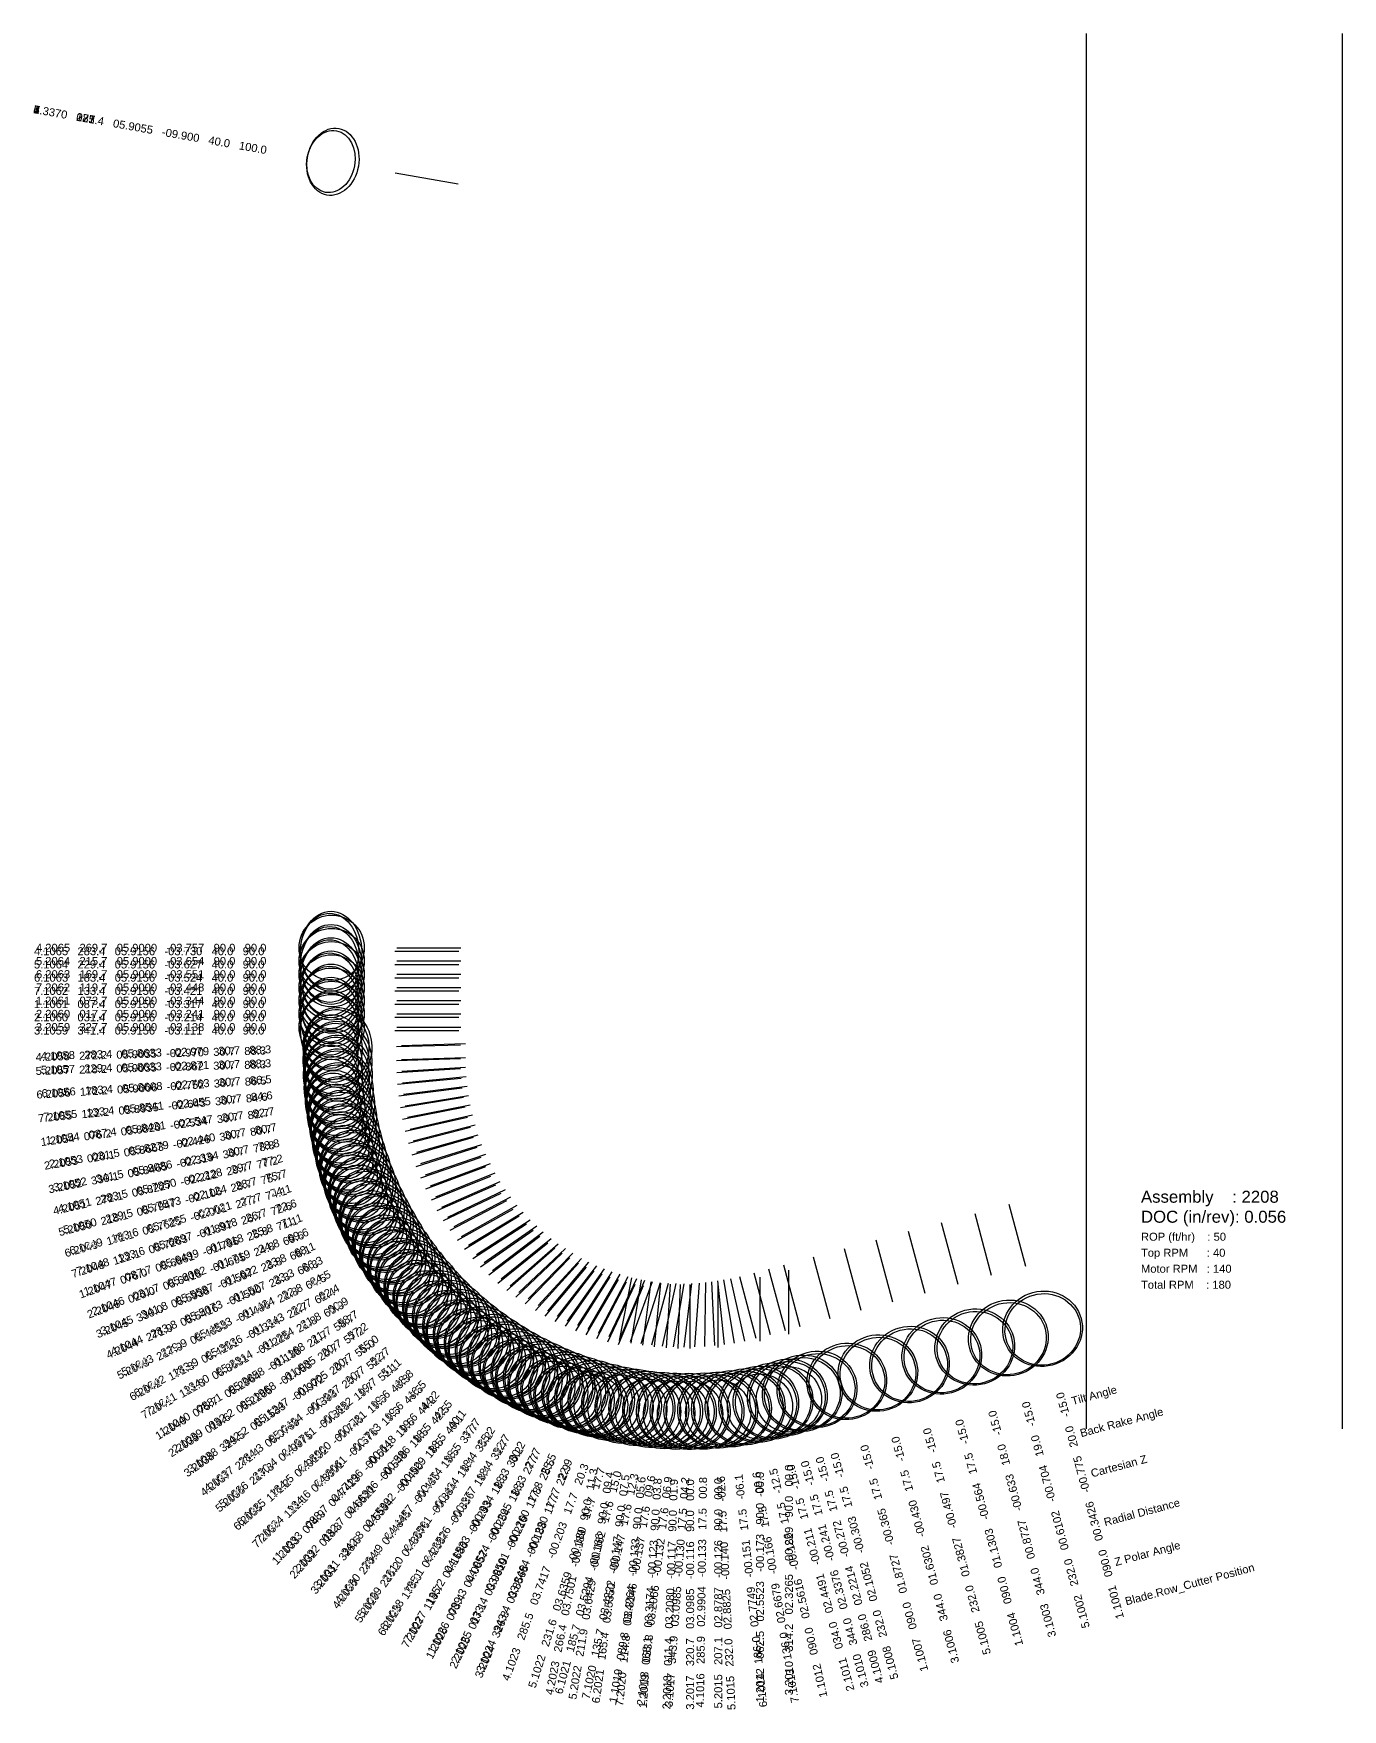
# Model space of a CAD drawing. Header units: inches. Extents: x -35.5 to 32.5, y -59 to 0.4.
# Drawn here: x -6.34 to 3.89, y -14.05 to -0.96 of the extents above; entities that cross this region are included whole.
import ezdxf
from ezdxf.enums import TextEntityAlignment as Align

# ---------------------------------------------------------------- set-up
doc = ezdxf.new("R2010")
doc.units = ezdxf.units.IN
doc.header["$MEASUREMENT"] = 0
for name, color, linetype, true_color in [('Blade_1', 30, 'Continuous', 0xff7f00), ('Blade_2', 7, 'Continuous', 0xcccc00), ('Blade_3', 7, 'Continuous', 0x00cc00), ('Blade_4', 7, 'Continuous', 0x00cccc), ('Blade_5', 7, 'Continuous', 0x0066cc), ('Blade_6', 190, 'Continuous', 0x7f00ff), ('Blade_7', 7, 'Continuous', 0xcc00cc)]:
    doc.layers.add(name, color=color, linetype=linetype, true_color=true_color)
doc.styles.get("Standard").update_dxf_attribs({"font": 'arial.ttf'})

msp = doc.modelspace()

# ---------------------------------------------------------------- linework, layer by layer
for p, q in [((1.89273, -11.86046), (1.89273, -0.96046)), ((3.89273, -11.86046), (3.89273, -0.96046))]:
    msp.add_line(p, q)
at = {"layer": 'Blade_1'}
for p, q in [((-3.51052, -2.04902), (-3.01811, -2.13584)), ((-3.51287, -8.54316), (-3.01287, -8.54316)), ((-3.49727, -8.51606), (-2.99727, -8.51606)), ((-3.48345, -9.26084), (-2.98756, -9.19691)), ((-3.44455, -9.24794), (-2.94866, -9.18401)), ((-3.31089, -9.89967), (-2.83788, -9.73763)), ((-3.27469, -9.87727), (-2.80168, -9.71523)), ((-2.96787, -10.45793), (-2.54063, -10.1982)), ((-2.93727, -10.42713), (-2.51003, -10.1674)), ((1.41813, -10.59243), (1.28873, -10.10947)), ((0.63043, -10.80343), (0.50103, -10.32047)), ((-2.49426, -10.88389), (-2.14593, -10.52519)), ((-2.47156, -10.84669), (-2.12323, -10.48799)), ((-0.11197, -11.00243), (-0.24137, -10.51947)), ((-1.93572, -11.1549), (-1.70313, -10.71229)), ((-1.92242, -11.1137), (-1.68983, -10.67109)), ((-1.39131, -11.22875), (-1.35861, -10.72982)), ((-1.3364, -11.22027), (-1.25261, -10.72734)), ((-0.77925, -11.17664), (-0.88747, -10.6885)), ((-0.65957, -11.17726), (-0.65957, -10.67726))]:
    msp.add_line(p, q, dxfattribs=at)
for centre, major_axis, ratio in [((-3.99797, -1.96266), (-0.04593, -0.26048), 0.76597353), ((-4.01277, -1.96046), (-0.04246, -0.24079), 0.76605317), ((-4.01207, -8.54316), (0, -0.3125), 0.76608), ((-4.02287, -8.54316), (0, -0.2965), 0.76593592), ((-4.00727, -8.51606), (0, -0.255), 1), ((-3.94167, -9.31216), (0.03996, -0.30993), 0.86016), ((-3.95037, -9.31316), (0.03791, -0.29407), 0.86003373), ((-3.97537, -9.32476), (0.03382, -0.26233), 0.86011342), ((-3.98927, -9.32606), (0.03126, -0.24249), 0.8601227), ((-3.74997, -10.04026), (0.10128, -0.29563), 0.9008), ((-3.75717, -10.04256), (0.09609, -0.2805), 0.90084317), ((-3.78107, -10.06206), (0.08572, -0.25022), 0.90056711), ((-3.79337, -10.06496), (0.07924, -0.2313), 0.9006135), ((-3.36747, -10.68896), (0.16233, -0.26703), 0.92896), ((-3.37307, -10.69206), (0.15402, -0.25336), 0.92883642), ((-3.39297, -10.71896), (0.1374, -0.22601), 0.9289225), ((-3.40367, -10.72286), (0.12701, -0.20892), 0.92883436), ((1.54873, -11.07976), (0.30185, 0.08088), 0.93984), ((1.55013, -11.08506), (0.2864, 0.07674), 0.93962901), ((-2.82277, -11.20876), (0.22418, -0.21771), 0.9424), ((-2.82687, -11.21256), (0.21271, -0.20656), 0.94232715), ((-2.84017, -11.24496), (0.18975, -0.18427), 0.94253308), ((-2.84957, -11.24976), (0.1754, -0.17034), 0.94233129), ((0.76113, -11.29146), (0.30185, 0.08088), 0.9536), ((0.76243, -11.29606), (0.2864, 0.07674), 0.95379427), ((-2.15717, -11.56066), (0.27663, -0.14537), 0.94944), ((-2.15967, -11.56516), (0.26247, -0.13793), 0.94940978), ((0.01873, -11.49046), (0.30185, 0.08088), 0.9536), ((0.02003, -11.49506), (0.2864, 0.07674), 0.95379427), ((-2.16467, -11.60086), (0.23414, -0.12304), 0.94933837), ((-2.17297, -11.60636), (0.21643, -0.11374), 0.94928425), ((-0.66987, -11.66986), (0.30509, 0.06764), 0.9536), ((-0.66887, -11.67456), (0.28947, 0.06417), 0.95379427), ((-1.42097, -11.71826), (0.30808, -0.05237), 0.95328), ((-1.42187, -11.72306), (0.29231, -0.04969), 0.95311973), ((-1.42467, -11.73766), (0.01668, 0.25445), 1), ((-0.65957, -11.68726), (0, 0.255), 1)]:
    msp.add_ellipse(centre, major_axis=major_axis, ratio=ratio, dxfattribs=at)
at = {"layer": 'Blade_2'}
for p, q in [((-3.51052, -2.04902), (-3.01811, -2.13584)), ((-3.49727, -8.61936), (-2.99727, -8.61936)), ((-3.51287, -8.64646), (-3.01287, -8.64646)), ((-3.47024, -9.35204), (-2.97678, -9.27144)), ((-3.43184, -9.33794), (-2.93838, -9.25734)), ((-3.27107, -9.98733), (-2.80245, -9.813)), ((-3.23547, -9.96363), (-2.76685, -9.7893)), ((-2.90512, -10.53093), (-2.48487, -10.26001)), ((-2.87542, -10.49893), (-2.45517, -10.22801)), ((-2.41481, -10.93615), (-2.07701, -10.56752)), ((-2.39331, -10.89805), (-2.05551, -10.52942)), ((-1.84997, -11.18126), (-1.63507, -10.7298)), ((-1.83817, -11.13956), (-1.62327, -10.6881)), ((-1.29854, -11.23363), (-1.28213, -10.7339)), ((-1.25234, -11.22258), (-1.19201, -10.72623)), ((-0.68837, -11.15643), (-0.81777, -10.67347))]:
    msp.add_line(p, q, dxfattribs=at)
for centre, major_axis, ratio in [((-3.99797, -1.96266), (-0.04593, -0.26048), 0.76597353), ((-4.01277, -1.96046), (-0.04246, -0.24079), 0.76605317), ((-4.00727, -8.61936), (0, -0.255), 1), ((-4.01207, -8.64646), (0, -0.3125), 0.76608), ((-4.02287, -8.64646), (0, -0.2965), 0.76593592), ((-3.92647, -9.41886), (0.05037, -0.30841), 0.86016), ((-3.93517, -9.42016), (0.0478, -0.29262), 0.86003373), ((-3.95967, -9.43266), (0.04264, -0.26104), 0.86011342), ((-3.97357, -9.43426), (0.03941, -0.2413), 0.8601227), ((-3.70657, -10.13916), (0.10896, -0.29289), 0.90816), ((-3.71347, -10.14146), (0.10338, -0.27789), 0.9079258), ((-3.73707, -10.16226), (0.09222, -0.2479), 0.90812854), ((-3.74907, -10.16516), (0.08525, -0.22916), 0.90797546), ((-3.29887, -10.77216), (0.16932, -0.26265), 0.93536), ((-3.30407, -10.77526), (0.16065, -0.24921), 0.93524452), ((-3.32337, -10.80336), (0.14331, -0.22231), 0.93534972), ((-3.33377, -10.80726), (0.13248, -0.2055), 0.93537832), ((-2.73407, -11.27036), (0.2304, -0.21113), 0.94816), ((-2.73787, -11.27406), (0.2186, -0.20032), 0.94806071), ((-2.75027, -11.30746), (0.19501, -0.1787), 0.94820416), ((-2.75937, -11.31216), (0.18026, -0.16519), 0.94805726), ((-2.05507, -11.59566), (0.28216, -0.13431), 0.95232), ((-2.05737, -11.60006), (0.26772, -0.12744), 0.95210793), ((-2.06117, -11.63626), (0.23882, -0.11368), 0.95236295), ((-2.06917, -11.64176), (0.22076, -0.10509), 0.95214724), ((-0.55757, -11.64446), (0.30185, 0.08088), 0.9536), ((-0.55637, -11.64906), (0.2864, 0.07674), 0.95379427), ((-1.31327, -11.72406), (0.31022, -0.0377), 0.95328), ((-1.31387, -11.72886), (0.29433, -0.03577), 0.953457), ((-1.31527, -11.74336), (0.25486, -0.00837), 1)]:
    msp.add_ellipse(centre, major_axis=major_axis, ratio=ratio, dxfattribs=at)
at = {"layer": 'Blade_3'}
for p, q in [((-3.51052, -2.04902), (-3.01811, -2.13584)), ((-3.51287, -8.74966), (-3.01287, -8.74966)), ((-3.49727, -8.72256), (-2.99727, -8.72256)), ((-3.4535, -9.44279), (-2.96304, -9.34558)), ((-3.4156, -9.42739), (-2.92514, -9.33018)), ((-3.22785, -10.07347), (-2.76392, -9.88702)), ((-3.19275, -10.04837), (-2.72882, -9.86192)), ((-2.843, -10.59595), (-2.43362, -10.30888)), ((-2.8144, -10.56305), (-2.40502, -10.27598)), ((0.88803, -10.73443), (0.75863, -10.25147)), ((0.13053, -10.93743), (0.00113, -10.45447)), ((-2.33827, -10.98036), (-2.0163, -10.59782)), ((-2.31807, -10.94166), (-1.9961, -10.55912)), ((-1.75535, -11.16109), (-1.56092, -10.70045)), ((-1.20577, -11.23476), (-1.20577, -10.73476)), ((-1.16859, -11.22171), (-1.13215, -10.72304)), ((-0.57687, -11.12693), (-0.70627, -10.64397)), ((-0.43377, -11.12146), (-0.43377, -10.62146)), ((-1.76575, -11.20309), (-1.57132, -10.74245))]:
    msp.add_line(p, q, dxfattribs=at)
for centre, major_axis, ratio in [((-3.99797, -1.96266), (-0.04593, -0.26048), 0.76597353), ((-4.01277, -1.96046), (-0.04246, -0.24079), 0.76605317), ((-4.00727, -8.72256), (0, -0.255), 1), ((-4.01207, -8.74966), (0, -0.3125), 0.76608), ((-4.02287, -8.74966), (0, -0.2965), 0.76593592), ((-3.90727, -9.52496), (0.06076, -0.30654), 0.86016), ((-3.91587, -9.52656), (0.05765, -0.29084), 0.86003373), ((-3.93987, -9.53996), (0.05143, -0.25945), 0.86011342), ((-3.95377, -9.54196), (0.04754, -0.23983), 0.8601227), ((-3.65947, -10.23616), (0.11653, -0.28996), 0.9152), ((-3.66597, -10.23856), (0.11057, -0.27511), 0.91500843), ((-3.68927, -10.26066), (0.09863, -0.24542), 0.91493384), ((-3.70107, -10.26366), (0.09118, -0.22686), 0.91492843), ((-3.22687, -10.85266), (0.17942, -0.25586), 0.93536), ((-3.23197, -10.85586), (0.17023, -0.24276), 0.93558179), ((-3.25027, -10.88466), (0.15186, -0.21656), 0.93534972), ((-3.26057, -10.88876), (0.14037, -0.20019), 0.93537832), ((-2.64287, -11.32796), (0.23909, -0.20123), 0.94816), ((1.01873, -11.22226), (0.30185, 0.08088), 0.95104), ((1.02003, -11.22706), (0.2864, 0.07674), 0.95109612), ((-2.64647, -11.33186), (0.22685, -0.19092), 0.94839798), ((-2.65767, -11.36576), (0.20237, -0.17032), 0.94820416), ((-2.66667, -11.37056), (0.18706, -0.15744), 0.94846626), ((0.26133, -11.42546), (0.30185, 0.08088), 0.9536), ((0.26253, -11.43006), (0.2864, 0.07674), 0.95379427), ((-1.95167, -11.62646), (0.28791, -0.12152), 0.95232), ((-1.95367, -11.63096), (0.27316, -0.1153), 0.95244519), ((-1.95617, -11.66736), (0.24368, -0.10285), 0.95236295), ((-0.44607, -11.61486), (0.30185, 0.08088), 0.9536), ((-0.44487, -11.61956), (0.2864, 0.07674), 0.95379427), ((-0.43377, -11.63146), (0, 0.255), 1), ((-1.96407, -11.67296), (0.22526, -0.09508), 0.95255624), ((-1.20537, -11.72556), (0.31167, -0.02278), 0.9536), ((-1.20577, -11.73036), (0.29571, -0.02161), 0.953457), ((-1.20577, -11.74476), (0, 0.255), 1)]:
    msp.add_ellipse(centre, major_axis=major_axis, ratio=ratio, dxfattribs=at)
at = {"layer": 'Blade_4'}
for p, q in [((-3.51052, -2.04902), (-3.01811, -2.13584)), ((-3.49727, -8.10306), (-2.99727, -8.10306)), ((-3.51287, -8.13016), (-3.01287, -8.13016)), ((-3.50098, -8.8756), (-3.00119, -8.86114)), ((-3.46078, -8.8666), (-2.96099, -8.85214)), ((-3.43259, -9.53618), (-2.94497, -9.42561)), ((-3.39489, -9.51938), (-2.90727, -9.40881)), ((-3.14749, -10.12896), (-2.68958, -9.92817)), ((-3.18179, -10.15526), (-2.72388, -9.95447)), ((-2.75096, -10.62442), (-2.35321, -10.32145)), ((-2.77846, -10.65822), (-2.38071, -10.35525)), ((-2.24138, -10.98241), (-1.9359, -10.58657)), ((-2.26018, -11.02171), (-1.9547, -10.62587)), ((-1.75787, -11.17166), (-1.66033, -10.68126)), ((-1.6722, -11.17927), (-1.49889, -10.71027)), ((-1.09073, -11.2177), (-1.08394, -10.71775)), ((-0.46067, -11.09583), (-0.59007, -10.61287))]:
    msp.add_line(p, q, dxfattribs=at)
for centre, major_axis, ratio in [((-3.99797, -1.96266), (-0.04593, -0.26048), 0.76597353), ((-4.01277, -1.96046), (-0.04246, -0.24079), 0.76605317), ((-4.00727, -8.10306), (0, -0.255), 1), ((-4.01207, -8.13016), (0, -0.3125), 0.76608), ((-4.02287, -8.13016), (0, -0.2965), 0.76593592), ((-3.96177, -8.88116), (0.00904, -0.31237), 0.85984), ((-3.97057, -8.88136), (0.00858, -0.29638), 0.86003373), ((-3.99667, -8.89006), (0.00765, -0.26439), 0.86011342), ((-4.01077, -8.89036), (0.00707, -0.2444), 0.8601227), ((-3.88397, -9.63046), (0.0691, -0.30476), 0.8688), ((-3.89227, -9.63216), (0.06557, -0.28916), 0.8688027), ((-3.91637, -9.64676), (0.05849, -0.25795), 0.86880907), ((-3.92997, -9.64896), (0.05407, -0.23845), 0.86871166), ((-3.60817, -10.33126), (0.12549, -0.2862), 0.91872), ((-3.61457, -10.33376), (0.11907, -0.27154), 0.91871838), ((-3.63737, -10.35686), (0.10621, -0.24224), 0.91871456), ((-3.64887, -10.36006), (0.09818, -0.22392), 0.91860941), ((-3.15177, -10.93006), (0.18936, -0.2486), 0.93568), ((-3.15667, -10.93346), (0.17966, -0.23587), 0.93558179), ((-3.17397, -10.96296), (0.16027, -0.21041), 0.93572779), ((-3.18417, -10.96726), (0.14815, -0.1945), 0.93578732), ((-2.54957, -11.38216), (0.2474, -0.19092), 0.94848), ((-2.55297, -11.38616), (0.23473, -0.18115), 0.94839798), ((-2.56297, -11.42046), (0.2094, -0.1616), 0.94858223), ((-2.57177, -11.42546), (0.19356, -0.14938), 0.94846626), ((-0.32987, -11.58386), (0.30185, 0.08088), 0.9536), ((-1.84717, -11.65306), (0.29313, -0.10832), 0.95264), ((-1.84897, -11.65766), (0.27812, -0.10277), 0.95278246), ((-0.32867, -11.58846), (0.2864, 0.07674), 0.95379427), ((-1.85737, -11.67186), (0.2501, -0.04975), 1), ((-1.09757, -11.72286), (0.31247, -0.00425), 0.9536), ((-1.09767, -11.72766), (0.29647, -0.00403), 0.953457)]:
    msp.add_ellipse(centre, major_axis=major_axis, ratio=ratio, dxfattribs=at)
at = {"layer": 'Blade_5'}
for p, q in [((-3.51052, -2.04902), (-3.01811, -2.13584)), ((-3.51287, -8.23346), (-3.01287, -8.23346)), ((-3.49727, -8.20636), (-2.99727, -8.20636)), ((-3.50098, -8.9838), (-3.00119, -8.96934)), ((-3.46078, -8.9748), (-2.96099, -8.96034)), ((-3.40781, -9.62872), (-2.92335, -9.50505)), ((-3.37041, -9.61052), (-2.88595, -9.48685)), ((-3.13267, -10.23486), (-2.6813, -10.01976)), ((-3.09917, -10.20736), (-2.6478, -9.99226)), ((1.15053, -10.66413), (1.02113, -10.18117)), ((-2.70759, -10.72304), (-2.31819, -10.4094)), ((-2.68119, -10.68814), (-2.29179, -10.3745)), ((0.37803, -10.87113), (0.24863, -10.38817)), ((-0.34447, -11.06473), (-0.47387, -10.58177)), ((-2.18088, -11.05982), (-1.89265, -10.65125)), ((-2.16338, -11.01992), (-1.87515, -10.61135)), ((-1.66705, -11.19157), (-1.58556, -10.69826)), ((-1.58844, -11.19439), (-1.43675, -10.71796)), ((-1.01332, -11.2113), (-1.03641, -10.71183)), ((-0.98597, -11.22476), (-0.98597, -10.72476))]:
    msp.add_line(p, q, dxfattribs=at)
for centre, major_axis, ratio in [((-3.99797, -1.96266), (-0.04593, -0.26048), 0.76597353), ((-4.01277, -1.96046), (-0.04246, -0.24079), 0.76605317), ((-4.00727, -8.20636), (0, -0.255), 1), ((-4.01207, -8.23346), (0, -0.3125), 0.76608), ((-4.02287, -8.23346), (0, -0.2965), 0.76593592), ((-3.96177, -8.98936), (0.00904, -0.31237), 0.85984), ((-3.97057, -8.98956), (0.00858, -0.29638), 0.86003373), ((-3.99667, -8.99826), (0.00765, -0.26439), 0.86011342), ((-4.01077, -8.99856), (0.00707, -0.2444), 0.8601227), ((-3.85657, -9.73476), (0.07729, -0.30279), 0.87712), ((-3.86457, -9.73666), (0.07333, -0.28729), 0.8772344), ((-3.88867, -9.75246), (0.06542, -0.25628), 0.87712665), ((-3.90197, -9.75486), (0.06047, -0.2369), 0.87730061), ((-3.55347, -10.42406), (0.13444, -0.28211), 0.92192), ((-3.55957, -10.42676), (0.12755, -0.26766), 0.92209106), ((-3.58177, -10.45086), (0.11379, -0.23877), 0.9221172), ((-3.59307, -10.45426), (0.10518, -0.22072), 0.92188139), ((-3.07377, -11.00466), (0.19603, -0.24337), 0.94176), ((-3.07837, -11.00806), (0.18599, -0.23091), 0.94165261), ((-3.09497, -11.03866), (0.16592, -0.20599), 0.94177694), ((-3.10477, -11.04296), (0.15337, -0.19041), 0.94151329), ((1.28113, -11.15176), (0.30185, 0.08088), 0.9456), ((1.28253, -11.15676), (0.2864, 0.07674), 0.94536256), ((-2.45417, -11.43256), (0.25535, -0.18014), 0.9488), ((-2.45737, -11.43666), (0.24228, -0.17092), 0.94873524), ((0.50873, -11.35906), (0.30185, 0.08088), 0.9536), ((0.51003, -11.36376), (0.2864, 0.07674), 0.95379427), ((-2.46617, -11.47136), (0.21613, -0.15247), 0.94858223), ((-2.47487, -11.47656), (0.19979, -0.14094), 0.94887526), ((-0.21367, -11.55266), (0.30185, 0.08088), 0.9536), ((-0.21247, -11.55736), (0.2864, 0.07674), 0.95379427), ((-1.74157, -11.67576), (0.29777, -0.09481), 0.95296), ((-1.74317, -11.68036), (0.28253, -0.08995), 0.95278246), ((-1.75017, -11.69476), (0.04156, 0.25159), 1), ((-0.98997, -11.71596), (0.31217, 0.01443), 0.9536), ((-0.98977, -11.72076), (0.29618, 0.01369), 0.95379427), ((-0.98597, -11.73476), (0, 0.255), 1)]:
    msp.add_ellipse(centre, major_axis=major_axis, ratio=ratio, dxfattribs=at)
at = {"layer": 'Blade_6'}
for p, q in [((-3.51052, -2.04902), (-3.01811, -2.13584)), ((-3.51287, -8.33666), (-3.01287, -8.33666)), ((-3.49727, -8.30956), (-2.99727, -8.30956)), ((-3.49884, -9.07649), (-2.99979, -9.04565)), ((-3.45904, -9.06619), (-2.95999, -9.03535)), ((-3.3792, -9.72013), (-2.89824, -9.58344)), ((-3.3422, -9.70053), (-2.86124, -9.56384)), ((-3.08146, -10.30978), (-2.6384, -10.07803)), ((-3.04896, -10.28128), (-2.6059, -10.04953)), ((-2.63851, -10.77958), (-2.26209, -10.45048)), ((-2.61331, -10.74388), (-2.23689, -10.41478)), ((-2.1002, -11.09514), (-1.82984, -10.67454)), ((-2.0841, -11.05434), (-1.81374, -10.63374)), ((-1.5757, -11.20762), (-1.51044, -10.7119)), ((-1.50459, -11.20616), (-1.3751, -10.72321)), ((-0.93639, -11.20245), (-0.98956, -10.70528))]:
    msp.add_line(p, q, dxfattribs=at)
for centre, major_axis, ratio in [((-3.99797, -1.96266), (-0.04593, -0.26048), 0.76597353), ((-4.01277, -1.96046), (-0.04246, -0.24079), 0.76605317), ((-4.00727, -8.30956), (0, -0.255), 1), ((-4.01207, -8.33666), (0, -0.3125), 0.76608), ((-4.02287, -8.33666), (0, -0.2965), 0.76593592), ((-3.95927, -9.09716), (0.01928, -0.3119), 0.86016), ((-3.96807, -9.09766), (0.01829, -0.29594), 0.86003373), ((-3.99387, -9.10736), (0.01632, -0.264), 0.86011342), ((-4.00787, -9.10796), (0.01508, -0.24403), 0.8601227), ((-3.82507, -9.83796), (0.08543, -0.3006), 0.88512), ((-3.83277, -9.83996), (0.08106, -0.28521), 0.88532884), ((-3.85687, -9.85706), (0.07231, -0.25442), 0.88506616), ((-3.86977, -9.85956), (0.06684, -0.23519), 0.88507157), ((-3.49487, -10.51476), (0.14484, -0.27691), 0.92224), ((-3.50087, -10.51766), (0.13743, -0.26273), 0.92209106), ((-3.52217, -10.54266), (0.12259, -0.23437), 0.9221172), ((-3.53337, -10.54616), (0.11332, -0.21665), 0.92229039), ((-2.99287, -11.07606), (0.20569, -0.23527), 0.94176), ((-2.99727, -11.07956), (0.19515, -0.22322), 0.94198988), ((-3.01277, -11.11086), (0.17409, -0.19913), 0.94177694), ((-3.02247, -11.11526), (0.16093, -0.18407), 0.94192229), ((-2.35687, -11.47916), (0.26288, -0.16897), 0.94912), ((-2.35987, -11.48336), (0.24942, -0.16032), 0.94907251), ((-2.36837, -11.51886), (0.2225, -0.14302), 0.9489603), ((-2.37597, -11.52416), (0.20567, -0.13221), 0.94887526), ((-1.63537, -11.69406), (0.30184, -0.08093), 0.95296), ((-1.63667, -11.69876), (0.28638, -0.07679), 0.95311973), ((-0.88267, -11.70476), (0.31073, 0.03323), 0.9536), ((-1.64227, -11.71326), (0.25282, -0.03328), 1), ((-0.88217, -11.70956), (0.29482, 0.03153), 0.95379427)]:
    msp.add_ellipse(centre, major_axis=major_axis, ratio=ratio, dxfattribs=at)
at = {"layer": 'Blade_7'}
for p, q in [((-3.51052, -2.04902), (-3.01811, -2.13584)), ((-3.51287, -8.43996), (-3.01287, -8.43996)), ((-3.49727, -8.41286), (-2.99727, -8.41286)), ((-3.49306, -9.16881), (-2.99532, -9.1214)), ((-3.45366, -9.15721), (-2.95592, -9.1098)), ((-3.34688, -9.81063), (-2.86973, -9.6612)), ((-3.31028, -9.78963), (-2.83313, -9.6402)), ((-3.02481, -10.38771), (-2.58799, -10.14442)), ((-2.99311, -10.35791), (-2.55629, -10.11462)), ((-2.54334, -10.79678), (-2.18057, -10.45269)), ((-2.56734, -10.83318), (-2.20457, -10.48909)), ((-2.01847, -11.12642), (-1.76671, -10.69443)), ((-2.00377, -11.08562), (-1.75201, -10.65363)), ((-1.48363, -11.22012), (-1.43458, -10.72253)), ((-1.42042, -11.21485), (-1.31351, -10.72641)), ((-0.86017, -11.19129), (-0.9435, -10.69828))]:
    msp.add_line(p, q, dxfattribs=at)
for centre, major_axis, ratio in [((-3.99797, -1.96266), (-0.04593, -0.26048), 0.76597353), ((-4.01277, -1.96046), (-0.04246, -0.24079), 0.76605317), ((-4.00727, -8.41286), (0, -0.255), 1), ((-4.01207, -8.43996), (0, -0.3125), 0.76608), ((-4.02287, -8.43996), (0, -0.2965), 0.76593592), ((-3.95267, -9.20476), (0.02963, -0.31109), 0.86016), ((-3.96137, -9.20556), (0.02811, -0.29516), 0.86003373), ((-3.98677, -9.21616), (0.02508, -0.26331), 0.86011342), ((-4.00077, -9.21716), (0.02318, -0.2434), 0.8601227), ((-3.78947, -9.93986), (0.0934, -0.29822), 0.89312), ((-3.79697, -9.94206), (0.08861, -0.28295), 0.893086), ((-3.82097, -9.96036), (0.07905, -0.25241), 0.89300567), ((-3.83357, -9.96306), (0.07307, -0.23333), 0.89325153), ((-3.43297, -10.60316), (0.15205, -0.27301), 0.92864), ((-3.43867, -10.60606), (0.14427, -0.25904), 0.92883642), ((-3.45947, -10.63226), (0.1287, -0.23108), 0.9289225), ((-3.47037, -10.63586), (0.11897, -0.21361), 0.92883436), ((-2.90907, -11.14406), (0.21506, -0.22673), 0.94208), ((-2.91337, -11.14776), (0.20405, -0.21512), 0.94198988), ((-2.92777, -11.17956), (0.18202, -0.19191), 0.94215501), ((-2.93737, -11.18416), (0.16826, -0.17739), 0.94192229), ((-2.25787, -11.52186), (0.27, -0.15735), 0.94912), ((-2.26057, -11.52626), (0.25617, -0.14929), 0.94907251), ((-2.26687, -11.56166), (0.22852, -0.13318), 0.94933837), ((-2.27527, -11.56706), (0.21124, -0.12311), 0.94928425), ((-1.52837, -11.70836), (0.30527, -0.06682), 0.95296), ((-0.77597, -11.68946), (0.30813, 0.05208), 0.9536), ((-0.77517, -11.69416), (0.29235, 0.04942), 0.95379427), ((-1.52947, -11.71306), (0.28964, -0.0634), 0.95311973), ((-1.53367, -11.72766), (0.25377, -0.02502), 1)]:
    msp.add_ellipse(centre, major_axis=major_axis, ratio=ratio, dxfattribs=at)

# ---------------------------------------------------------------- texts
for s, height, p in [('Assembly    : 2208', 0.09375, (2.31773, -10.04796)), ('DOC (in/rev): 0.056', 0.09375, (2.31773, -10.20421)), ('ROP (ft/hr)    : 50', 0.0625, (2.31773, -10.36046)), ('Top RPM      : 40', 0.0625, (2.31773, -10.48546)), ('Motor RPM   : 140', 0.0625, (2.31773, -10.61046)), ('Total RPM    : 180', 0.0625, (2.31773, -10.73546))]:
    msp.add_text(s, height=height).set_placement(p, align=Align.MIDDLE_LEFT)
for s, p in [('   Tilt Angle', (1.70542, -11.66461)), ('   Back Rake Angle', (1.77272, -11.91575)), ('   Cartesian Z', (1.85683, -12.22968)), ('   Radial Distance', (1.95907, -12.61122)), ('   Z Polar Angle', (2.04241, -12.92225)), ('   Blade.Row_Cutter Position', (2.12471, -13.22941))]:
    msp.add_text(s, height=0.0625, rotation=15).set_placement(p, align=Align.MIDDLE_LEFT)
at = {"layer": 'Blade_1'}
for s, rotation, p in [('1.3370   081.4   05.9055   -09.900   40.0   100.0', 350, (-4.51502, -1.8719)), ('1.2054   076.2   05.8820   -02.534   30.7   82.7', 7.3465, (-4.49508, -9.39127)), ('1.1054   087.4   05.8431   -02.547   30.7   82.7', 7.3465, (-4.45618, -9.37837)), ('1.2047   076.0   05.6861   -01.796   25.8   71.1', 18.9103, (-4.27584, -10.23024)), ('1.1047   087.7   05.6499   -01.818   25.8   71.1', 18.9103, (-4.23964, -10.20784)), ('1.2040   075.7   05.2964   -01.138   21.7   58.7', 31.2959, (-3.83946, -10.98778)), ('1.1040   088.1   05.2658   -01.168   21.7   58.7', 31.2959, (-3.80886, -10.95698)), ('1.2033   074.9   04.7423   -00.611   19.6   44.2', 45.8392, (-3.20487, -11.61562)), ('1.1033   088.7   04.7196   -00.648   19.6   44.2', 45.8392, (-3.18217, -11.57842)), ('1.1001   090.0   00.3426   -00.775   20.0   -15.0', 105, (1.68213, -11.57768)), ('1.1004   090.0   01.1303   -00.564   17.5   -15.0', 105, (0.89443, -11.78868)), ('1.1026   089.3   04.0524   -00.295   18.3   27.7', 62.2779, (-2.39691, -12.01662)), ('1.1007   090.0   01.8727   -00.365   17.5   -15.0', 105, (0.15203, -11.98768)), ('1.2026   073.4   04.0657   -00.254   18.3   27.7', 62.2779, (-2.41021, -12.05782)), ('1.1012   090.0   02.5616   -00.186   17.5   -12.5', 102.5, (-0.55848, -12.17247)), ('1.1019   089.8   03.3146   -00.137   17.6   09.6', 80.3529, (-1.50733, -12.22584)), ('1.2019   068.1   03.3174   -00.123   90.0   03.8', 86.25, (-1.45802, -12.24656)), ('1.2012   062.5   02.5523   -00.173   90.0   00.0', 90, (-0.65957, -12.19726))]:
    msp.add_text(s, height=0.0625, rotation=rotation, dxfattribs=at).set_placement(p, align=Align.MIDDLE_RIGHT)
for s, p in [('1.2061   073.7   05.9000   -03.344   90.0   90.0', (-4.51727, -8.51606)), ('1.1061   087.4   05.9156   -03.317   40.0   90.0', (-4.53287, -8.54316))]:
    msp.add_text(s, height=0.0625, dxfattribs=at).set_placement(p, align=Align.MIDDLE_RIGHT)
at = {"layer": 'Blade_2'}
for s, rotation, p in [('2.3370   025.4   05.9055   -09.900   40.0   100.0', 350, (-4.51502, -1.8719)), ('2.2053   020.1   05.8663   -02.426   30.7   80.7', 9.2765, (-4.4769, -9.51647)), ('2.1053   031.5   05.8279   -02.440   30.7   80.7', 9.2765, (-4.4385, -9.50237)), ('2.2046   020.0   05.6418   -01.695   24.8   69.6', 20.4062, (-4.22706, -10.34298)), ('2.1046   031.7   05.6062   -01.719   24.8   69.6', 20.4062, (-4.19146, -10.31928)), ('2.2039   019.6   05.2265   -01.053   20.7   57.2', 32.8079, (-3.76242, -11.08359)), ('2.1039   032.2   05.1968   -01.085   20.7   57.2', 32.8079, (-3.73272, -11.05159)), ('2.1032   032.7   04.6306   -00.586   18.5   42.5', 47.4989, (-3.08243, -11.65006)), ('2.2032   018.8   04.6521   -00.548   18.5   42.5', 47.4989, (-3.10393, -11.68816)), ('2.2025   017.1   03.9619   -00.219   17.8   25.5', 64.545, (-2.28837, -12.10225)), ('2.1025   033.4   03.9501   -00.260   17.8   25.5', 64.545, (-2.27657, -12.06055)), ('2.1011   034.0   02.4491   -00.211   17.5   -15.0', 105, (-0.42437, -12.14168)), ('2.1018   033.8   03.2066   -00.132   17.6   06.9', 83.0705, (-1.3754, -12.23513)), ('2.2018   011.4   03.2080   -00.117   90.0   01.9', 88.12, (-1.332, -12.25308))]:
    msp.add_text(s, height=0.0625, rotation=rotation, dxfattribs=at).set_placement(p, align=Align.MIDDLE_RIGHT)
for s, p in [('2.1060   031.4   05.9156   -03.214   40.0   90.0', (-4.53287, -8.64646)), ('2.2060   017.7   05.9000   -03.241   90.0   90.0', (-4.51727, -8.61936))]:
    msp.add_text(s, height=0.0625, dxfattribs=at).set_placement(p, align=Align.MIDDLE_RIGHT)
at = {"layer": 'Blade_3'}
for s, rotation, p in [('3.3370   335.4   05.9055   -09.900   40.0   100.0', 350, (-4.51502, -1.8719)), ('3.2052   330.1   05.8465   -02.319   30.7   78.8', 11.2118, (-4.45403, -9.64112)), ('3.1052   341.5   05.8086   -02.334   30.7   78.8', 11.2118, (-4.41613, -9.62572)), ('3.2045   330.0   05.5938   -01.597   23.8   68.1', 21.8952, (-4.17428, -10.45384)), ('3.1045   341.8   05.5587   -01.622   23.8   68.1', 21.8952, (-4.13918, -10.42874)), ('3.2038   329.5   05.1533   -00.972   20.7   55.0', 35.0387, (-3.67814, -11.18156)), ('3.1038   342.2   05.1247   -01.005   20.7   55.0', 35.0387, (-3.64954, -11.14866)), ('3.2031   328.6   04.5594   -00.490   18.5   40.1', 49.9148, (-2.99507, -11.76075)), ('3.1031   342.8   04.5392   -00.529   18.5   40.1', 49.9148, (-2.97487, -11.72205)), ('3.1003   344.0   00.8727   -00.633   18.0   -15.0', 105, (1.15203, -11.71968)), ('3.1006   344.0   01.6302   -00.430   17.5   -15.0', 105, (0.39453, -11.92268)), ('3.2024   326.8   03.8568   -00.188   17.7   22.9', 67.1164, (-2.16239, -12.14282)), ('3.1024   343.4   03.8464   -00.230   17.7   22.9', 67.1164, (-2.15199, -12.10082)), ('3.2010   314.2   02.3265   -00.229   90.0   00.0', 90, (-0.43377, -12.14146)), ('3.1010   344.0   02.3376   -00.241   17.5   -15.0', 105, (-0.31287, -12.11218)), ('3.1017   343.9   03.0985   -00.130   17.5   04.2', 85.8199, (-1.24294, -12.239)), ('3.2017   320.7   03.0985   -00.116   90.0   00.0', 90, (-1.20577, -12.25476))]:
    msp.add_text(s, height=0.0625, rotation=rotation, dxfattribs=at).set_placement(p, align=Align.MIDDLE_RIGHT)
for s, p in [('3.1059   341.4   05.9156   -03.111   40.0   90.0', (-4.53287, -8.74966)), ('3.2059   327.7   05.9000   -03.138   90.0   90.0', (-4.51727, -8.72256))]:
    msp.add_text(s, height=0.0625, dxfattribs=at).set_placement(p, align=Align.MIDDLE_RIGHT)
at = {"layer": 'Blade_4'}
for s, rotation, p in [('4.3370   277.4   05.9055   -09.900   40.0   100.0', 350, (-4.51502, -1.8719)), ('4.2058   272.2   05.9035   -02.970   30.7   88.3', 1.6574, (-4.52055, -8.90511)), ('4.1058   283.4   05.8633   -02.979   30.7   88.3', 1.6574, (-4.48035, -8.89611)), ('4.2051   272.1   05.8227   -02.212   29.7   77.2', 12.7756, (-4.42734, -9.76173)), ('4.1051   283.5   05.7850   -02.228   29.7   77.2', 12.7756, (-4.38964, -9.74493)), ('4.2044   271.9   05.5416   -01.500   23.3   66.3', 23.6763, (-4.11594, -10.56486)), ('4.1044   283.8   05.5073   -01.527   23.3   66.3', 23.6763, (-4.08164, -10.53856)), ('4.2037   271.4   05.0769   -00.893   20.7   52.7', 37.2971, (-3.58987, -11.27629)), ('4.1037   284.3   05.0494   -00.927   20.7   52.7', 37.2971, (-3.56237, -11.24249)), ('4.1030   284.9   04.4457   -00.474   18.5   37.7', 52.3414, (-2.86455, -11.7899)), ('4.2030   270.4   04.4645   -00.435   18.5   37.7', 52.3414, (-2.88335, -11.8292)), ('4.1023   285.5   03.7417   -00.203   17.7   20.3', 69.72, (-2.02574, -12.13604)), ('4.2023   266.4   03.7501   -00.189   90.0   11.3', 78.75, (-1.95686, -12.17206)), ('4.1009   286.0   02.2214   -00.272   17.5   -15.0', 105, (-0.19667, -12.08108)), ('4.1016   285.9   02.9904   -00.133   17.5   00.8', 89.221, (-1.1046, -12.23761))]:
    msp.add_text(s, height=0.0625, rotation=rotation, dxfattribs=at).set_placement(p, align=Align.MIDDLE_RIGHT)
for s, p in [('4.1065   283.4   05.9156   -03.730   40.0   90.0', (-4.53287, -8.13016)), ('4.2065   269.7   05.9000   -03.757   90.0   90.0', (-4.51727, -8.10306))]:
    msp.add_text(s, height=0.0625, dxfattribs=at).set_placement(p, align=Align.MIDDLE_RIGHT)
at = {"layer": 'Blade_5'}
for s, rotation, p in [('5.3370   223.4   05.9055   -09.900   40.0   100.0', 350, (-4.51502, -1.8719)), ('5.2057   218.2   05.9035   -02.862   30.7   88.3', 1.6574, (-4.52055, -9.01331)), ('5.1057   229.4   05.8633   -02.871   30.7   88.3', 1.6574, (-4.48035, -9.00431)), ('5.2050   218.1   05.7947   -02.106   28.7   75.7', 14.3198, (-4.39612, -9.881)), ('5.1050   229.5   05.7573   -02.124   28.7   75.7', 14.3198, (-4.35872, -9.8628)), ('5.2043   217.9   05.4858   -01.406   22.8   64.5', 25.4798, (-4.05346, -10.67365)), ('5.1043   229.9   05.4523   -01.434   22.8   64.5', 25.4798, (-4.01996, -10.64615)), ('5.2036   217.3   04.9975   -00.818   19.7   51.1', 38.8503, (-3.50195, -11.36287)), ('5.1036   230.4   04.9711   -00.852   19.7   51.1', 38.8503, (-3.47555, -11.32797)), ('5.1002   232.0   00.6102   -00.704   19.0   -15.0', 105, (1.41453, -11.64938)), ('5.2029   216.2   04.3676   -00.384   18.4   35.2', 54.7989, (-2.76886, -11.89329)), ('5.1029   231.0   04.3501   -00.424   18.4   35.2', 54.7989, (-2.75136, -11.85339)), ('5.1005   232.0   01.3827   -00.497   17.5   -15.0', 105, (0.64203, -11.85638)), ('5.1022   231.6   03.6359   -00.180   17.7   17.7', 72.3391, (-1.89789, -12.16632)), ('5.1008   232.0   02.1052   -00.303   17.5   -15.0', 105, (-0.08047, -12.04998)), ('5.2022   211.9   03.6429   -00.166   90.0   09.4', 80.62, (-1.83329, -12.19794)), ('5.2015   207.1   02.8787   -00.126   90.0   00.0', 90, (-0.98597, -12.24476)), ('5.1015   232.0   02.8825   -00.140   17.5   -02.6', 92.6467, (-0.96622, -12.23021))]:
    msp.add_text(s, height=0.0625, rotation=rotation, dxfattribs=at).set_placement(p, align=Align.MIDDLE_RIGHT)
for s, p in [('5.1064   229.4   05.9156   -03.627   40.0   90.0', (-4.53287, -8.23346)), ('5.2064   215.7   05.9000   -03.654   90.0   90.0', (-4.51727, -8.20636))]:
    msp.add_text(s, height=0.0625, dxfattribs=at).set_placement(p, align=Align.MIDDLE_RIGHT)
at = {"layer": 'Blade_6'}
for s, rotation, p in [('6.3370   177.4   05.9055   -09.900   40.0   100.0', 350, (-4.51502, -1.8719)), ('6.2056   172.2   05.9006   -02.752   30.7   86.5', 3.537, (-4.5169, -9.13942)), ('6.1056   183.4   05.8608   -02.763   30.7   86.5', 3.537, (-4.4771, -9.12912)), ('6.2049   172.1   05.7625   -02.001   27.7   74.1', 15.8656, (-4.36034, -9.99898)), ('6.1049   183.6   05.7255   -02.021   27.7   74.1', 15.8656, (-4.32334, -9.97938)), ('6.1042   183.9   05.3936   -01.343   22.7   62.4', 27.6126, (-3.95278, -10.75404)), ('6.2042   171.8   05.4261   -01.314   22.7   62.4', 27.6126, (-3.98528, -10.78254)), ('6.2035   171.2   04.9152   -00.745   19.6   48.8', 41.1623, (-3.40642, -11.45093)), ('6.1035   184.5   04.8900   -00.781   19.6   48.8', 41.1623, (-3.38122, -11.41523)), ('6.1028   185.1   04.2526   -00.377   18.4   32.7', 57.2674, (-2.63563, -11.91237)), ('6.2028   173.0   04.2687   -00.336   18.4   32.7', 57.2674, (-2.65173, -11.95317)), ('6.1021   185.7   03.5294   -00.162   17.6   15.0', 74.9904, (-1.76875, -12.19136)), ('6.2021   165.4   03.5350   -00.147   90.0   07.5', 82.5, (-1.70884, -12.21889)), ('6.1014   186.0   02.7749   -00.151   17.5   -06.1', 96.1035, (-0.82794, -12.21666))]:
    msp.add_text(s, height=0.0625, rotation=rotation, dxfattribs=at).set_placement(p, align=Align.MIDDLE_RIGHT)
for s, p in [('6.1063   183.4   05.9156   -03.524   40.0   90.0', (-4.53287, -8.33666)), ('6.2063   169.7   05.9000   -03.551   90.0   90.0', (-4.51727, -8.30956))]:
    msp.add_text(s, height=0.0625, dxfattribs=at).set_placement(p, align=Align.MIDDLE_RIGHT)
at = {"layer": 'Blade_7'}
for s, rotation, p in [('7.3370   127.4   05.9055   -09.900   40.0   100.0', 350, (-4.51502, -1.8719)), ('7.2055   122.2   05.8935   -02.643   30.7   84.6', 5.44, (-4.50847, -9.26551)), ('7.1055   133.4   05.8541   -02.655   30.7   84.6', 5.44, (-4.46907, -9.25391)), ('7.1048   133.6   05.6897   -01.918   26.7   72.6', 17.3896, (-4.28366, -10.09448)), ('7.2048   122.1   05.7263   -01.897   26.7   72.6', 17.3896, (-4.32026, -10.11548)), ('7.2041   121.8   05.3631   -01.225   21.8   60.9', 29.1151, (-3.91593, -10.884)), ('7.1041   134.0   05.3314   -01.254   21.8   60.9', 29.1151, (-3.88423, -10.8542)), ('7.2034   121.1   04.8301   -00.676   19.6   46.5', 43.4862, (-3.30739, -11.53513)), ('7.1034   134.6   04.8061   -00.713   19.6   46.5', 43.4862, (-3.28339, -11.49873)), ('7.2027   119.7   04.1680   -00.293   18.3   30.2', 59.767, (-2.53206, -12.00769)), ('7.1027   135.2   04.1533   -00.334   18.3   30.2', 59.767, (-2.51736, -11.96689)), ('7.1020   135.7   03.4222   -00.147   17.6   12.3', 77.654, (-1.63851, -12.21126)), ('7.2020   114.8   03.4264   -00.133   90.0   05.6', 84.37, (-1.5837, -12.2352)), ('7.1013   136.0   02.6679   -00.166   17.5   -09.6', 99.5943, (-0.69017, -12.19702))]:
    msp.add_text(s, height=0.0625, rotation=rotation, dxfattribs=at).set_placement(p, align=Align.MIDDLE_RIGHT)
for s, p in [('7.1062   133.4   05.9156   -03.421   40.0   90.0', (-4.53287, -8.43996)), ('7.2062   119.7   05.9000   -03.448   90.0   90.0', (-4.51727, -8.41286))]:
    msp.add_text(s, height=0.0625, dxfattribs=at).set_placement(p, align=Align.MIDDLE_RIGHT)

doc.saveas('drawing.dxf')
